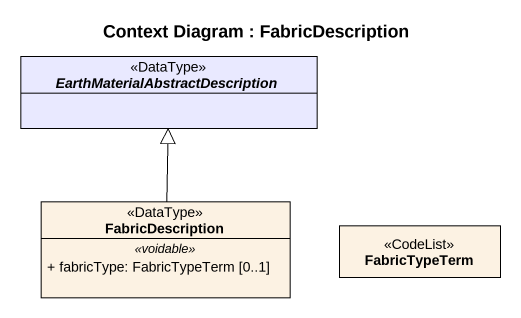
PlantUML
@startuml
title Context Diagram : FabricDescription
hide circle
hide empty members
skinparam classAttributeIconSize 0
abstract class "EarthMaterialAbstractDescription" as EarthMaterialAbstractDescrip <<DataType>> #E9E9FF
class FabricDescription <<DataType>> #FCF2E3 {
  .. <<voidable>> ..
  + fabricType: FabricTypeTerm [0..1]
}
class FabricTypeTerm <<CodeList>> #FCF2E3
FabricDescription -up-|> EarthMaterialAbstractDescrip
@enduml
